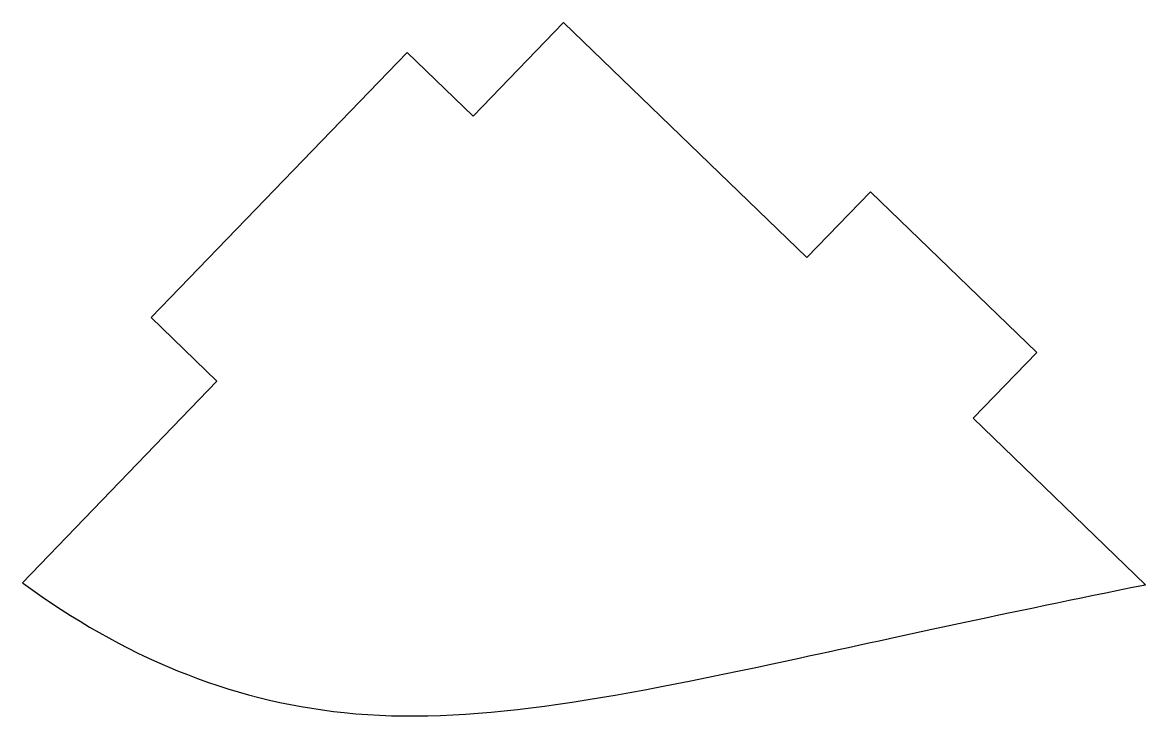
# Model space of a CAD drawing. Header units: millimetres. Extents: x -12.2 to 12.3, y -4.5 to 10.8.
import ezdxf

# ---------------------------------------------------------------- set-up
doc = ezdxf.new("R2010")
doc.units = ezdxf.units.MM
doc.layers.get('0').update_dxf_attribs({"linetype": 'CONTINUOUS'})

msp = doc.modelspace()

# ---------------------------------------------------------------- linework, layer by layer
for p, q in [((-0.418, 10.828), (-2.39, 8.786)), ((4.898, 5.695), (-0.418, 10.828)), ((-3.828, 10.175), (-9.42, 4.385)), ((-2.39, 8.786), (-3.828, 10.175)), ((6.287, 7.133), (4.898, 5.695)), ((9.92, 3.625), (6.287, 7.133)), ((-9.42, 4.385), (-7.982, 2.995)), ((8.531, 2.187), (9.92, 3.625)), ((-7.982, 2.995), (-12.228, -1.402)), ((12.291, -1.445), (8.531, 2.187))]:
    msp.add_line(p, q)
msp.add_open_spline([(-12.228, -1.402), (-12.22, -1.407), (-12.213, -1.413), (-12.205, -1.419), (-10.036, -3.002), (-7.746, -3.972), (-5.203, -4.237), (-2.491, -4.52), (0.502, -3.962), (4.523, -3.091), (6.74, -2.611), (9.284, -2.048), (12.244, -1.454), (12.26, -1.451), (12.276, -1.448), (12.291, -1.445)], degree=3, knots=[-1.001344, -1.001344, -1.001344, -1.001344, -1, -1, -1, -0.623215, -0.623215, -0.623215, -0.221441, -0.221441, -0.221441, 0, 0, 0, 0.001165, 0.001165, 0.001165, 0.001165])

doc.saveas('drawing.dxf')
